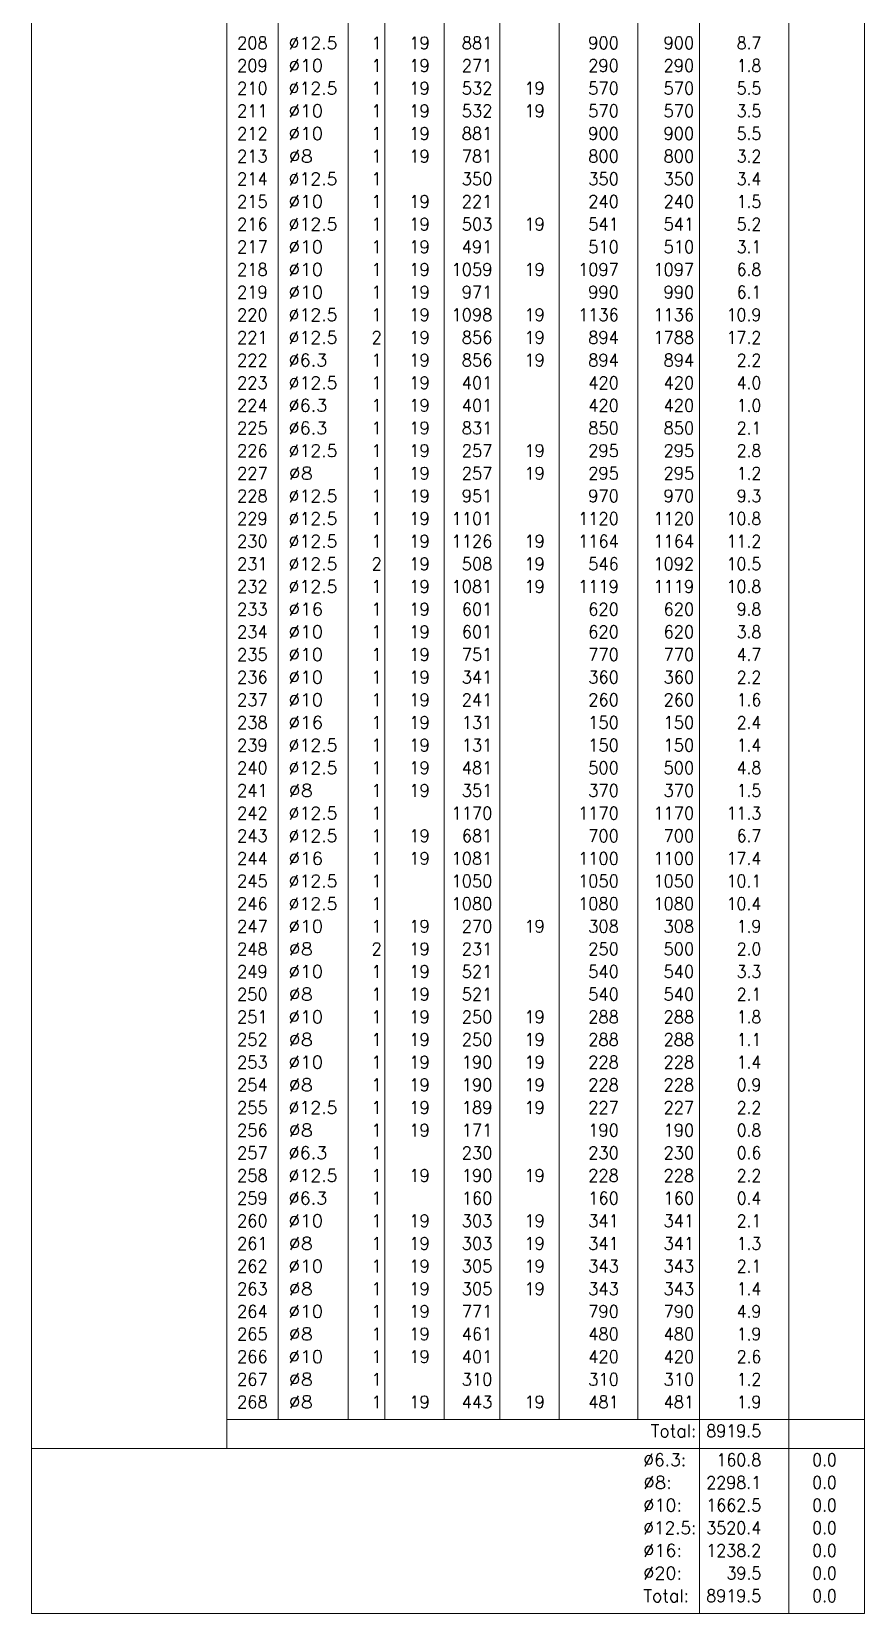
# Model space of a CAD drawing. Header units: millimetres. Extents: x -32 to 332, y -138 to 116.
# Drawn here: x 253.81 to 267.04, y 15.12 to 40.26 of the extents above; entities that cross this region are included whole.
import ezdxf
from ezdxf.enums import TextEntityAlignment as Align

# ---------------------------------------------------------------- set-up
doc = ezdxf.new("R2010")
doc.units = ezdxf.units.MM
doc.layers.add('TABELAS', color=1, linetype='Continuous', lineweight=9)
doc.layers.add('TEXTO_TABELAS', color=1, linetype='Continuous', lineweight=0)
doc.styles.add('CYPETXT_romans', font='romans.shx', dxfattribs={"height": 0.2})

msp = doc.modelspace()

# ---------------------------------------------------------------- linework, layer by layer
at = {"layer": 'TABELAS'}
for p, q in [((253.80849, 17.79484), (253.80849, 114.73484)), ((256.90849, 17.79484), (256.90849, 114.73484)), ((257.72449, 18.20484), (257.72449, 114.73484)), ((258.83649, 18.20484), (258.83649, 114.73484)), ((259.42249, 18.20484), (259.42249, 114.73484)), ((260.36249, 18.20484), (260.36249, 114.73484)), ((261.25049, 18.20484), (261.25049, 114.73484)), ((262.19049, 18.20484), (262.19049, 114.73484)), ((263.44249, 18.20484), (263.44249, 114.73484)), ((264.42249, 17.79484), (264.42249, 114.73484)), ((265.84209, 17.79484), (265.84209, 114.73484)), ((267.04209, 17.79484), (267.04209, 114.73484)), ((256.90849, 18.20484), (267.04209, 18.20484)), ((253.80849, 17.69484), (253.80849, 17.79484)), ((253.80849, 17.74484), (267.04209, 17.74484)), ((253.80849, 17.33484), (253.80849, 17.69484)), ((256.90849, 17.74484), (256.90849, 17.79484)), ((264.42249, 17.69484), (264.42249, 17.79484)), ((264.42249, 17.33484), (264.42249, 17.69484)), ((265.84209, 17.69484), (265.84209, 17.79484)), ((265.84209, 17.33484), (265.84209, 17.69484)), ((267.04209, 17.69484), (267.04209, 17.79484)), ((267.04209, 17.33484), (267.04209, 17.69484)), ((253.80849, 16.97484), (253.80849, 17.33484)), ((264.42249, 16.97484), (264.42249, 17.33484)), ((265.84209, 16.97484), (265.84209, 17.33484)), ((267.04209, 16.97484), (267.04209, 17.33484)), ((253.80849, 16.61484), (253.80849, 16.97484)), ((264.42249, 16.61484), (264.42249, 16.97484)), ((265.84209, 16.61484), (265.84209, 16.97484)), ((267.04209, 16.61484), (267.04209, 16.97484)), ((253.80849, 16.25484), (253.80849, 16.61484)), ((264.42249, 16.25484), (264.42249, 16.61484)), ((265.84209, 16.25484), (265.84209, 16.61484)), ((267.04209, 16.25484), (267.04209, 16.61484)), ((253.80849, 15.89484), (253.80849, 16.25484)), ((264.42249, 15.89484), (264.42249, 16.25484)), ((265.84209, 15.89484), (265.84209, 16.25484)), ((267.04209, 15.89484), (267.04209, 16.25484)), ((253.80849, 15.53484), (253.80849, 15.89484)), ((264.42249, 15.53484), (264.42249, 15.89484)), ((265.84209, 15.53484), (265.84209, 15.89484)), ((267.04209, 15.53484), (267.04209, 15.89484)), ((253.80849, 15.12484), (253.80849, 15.53484)), ((264.42249, 15.12484), (264.42249, 15.53484)), ((265.84209, 15.12484), (265.84209, 15.53484)), ((267.04209, 15.12484), (267.04209, 15.53484)), ((253.80849, 15.12484), (267.04209, 15.12484))]:
    msp.add_line(p, q, dxfattribs=at)

# ---------------------------------------------------------------- texts
at = {"layer": 'TEXTO_TABELAS', "style": 'CYPETXT_romans'}
for s, width, p, p2 in [('208', 0.895263, (257.07349, 39.98484), (257.55949, 39.98484)), ('%%c12.5', 0.948663, (257.89199, 39.98484), (258.66899, 39.98484)), ('1', 1.546364, (259.21049, 39.98484), (259.37249, 39.98484)), ('19', 0.945, (259.81149, 39.98484), (260.13549, 39.98484)), ('881', 1.000588, (260.64449, 39.98484), (261.13049, 39.98484)), ('900', 0.895263, (262.65449, 39.98484), (263.14049, 39.98484)), ('900', 0.895263, (263.85149, 39.98484), (264.33749, 39.98484)), ('8.7', 0.871277, (265.01409, 39.98484), (265.40409, 39.98484)), ('209', 0.91125, (257.07349, 39.62484), (257.55949, 39.62484)), ('%%c10', 1.029375, (257.89199, 39.62484), (258.44099, 39.62484)), ('1', 1.546364, (259.21049, 39.62484), (259.37249, 39.62484)), ('19', 0.945, (259.81149, 39.62484), (260.13549, 39.62484)), ('271', 1.000588, (260.64449, 39.62484), (261.13049, 39.62484)), ('290', 0.895263, (262.65449, 39.62484), (263.14049, 39.62484)), ('290', 0.895263, (263.85149, 39.62484), (264.33749, 39.62484)), ('1.8', 0.871277, (265.01409, 39.62484), (265.40409, 39.62484)), ('210', 0.895263, (257.07349, 39.26484), (257.55949, 39.26484)), ('%%c12.5', 0.948663, (257.89199, 39.26484), (258.66899, 39.26484)), ('1', 1.546364, (259.21049, 39.26484), (259.37249, 39.26484)), ('19', 0.945, (259.81149, 39.26484), (260.13549, 39.26484)), ('532', 0.895263, (260.64449, 39.26484), (261.13049, 39.26484)), ('19', 0.945, (261.63949, 39.26484), (261.96349, 39.26484)), ('570', 0.895263, (262.65449, 39.26484), (263.14049, 39.26484)), ('570', 0.895263, (263.85149, 39.26484), (264.33749, 39.26484)), ('5.5', 0.871277, (265.01409, 39.26484), (265.40409, 39.26484)), ('211', 1.000588, (257.07349, 38.90484), (257.55949, 38.90484)), ('%%c10', 1.029375, (257.89199, 38.90484), (258.44099, 38.90484)), ('1', 1.546364, (259.21049, 38.90484), (259.37249, 38.90484)), ('19', 0.945, (259.81149, 38.90484), (260.13549, 38.90484)), ('532', 0.895263, (260.64449, 38.90484), (261.13049, 38.90484)), ('19', 0.945, (261.63949, 38.90484), (261.96349, 38.90484)), ('570', 0.895263, (262.65449, 38.90484), (263.14049, 38.90484)), ('570', 0.895263, (263.85149, 38.90484), (264.33749, 38.90484)), ('3.5', 0.871277, (265.01409, 38.90484), (265.40409, 38.90484)), ('212', 0.895263, (257.07349, 38.54484), (257.55949, 38.54484)), ('%%c10', 1.029375, (257.89199, 38.54484), (258.44099, 38.54484)), ('1', 1.546364, (259.21049, 38.54484), (259.37249, 38.54484)), ('19', 0.945, (259.81149, 38.54484), (260.13549, 38.54484)), ('881', 1.000588, (260.64449, 38.54484), (261.13049, 38.54484)), ('900', 0.895263, (262.65449, 38.54484), (263.14049, 38.54484)), ('900', 0.895263, (263.85149, 38.54484), (264.33749, 38.54484)), ('5.5', 0.871277, (265.01409, 38.54484), (265.40409, 38.54484)), ('213', 0.895263, (257.07349, 38.18484), (257.55949, 38.18484)), ('%%c8', 1.12875, (257.89199, 38.18484), (258.27899, 38.18484)), ('1', 1.546364, (259.21049, 38.18484), (259.37249, 38.18484)), ('19', 0.945, (259.81149, 38.18484), (260.13549, 38.18484)), ('781', 1.000588, (260.64449, 38.18484), (261.13049, 38.18484)), ('800', 0.895263, (262.65449, 38.18484), (263.14049, 38.18484)), ('800', 0.895263, (263.85149, 38.18484), (264.33749, 38.18484)), ('3.2', 0.871277, (265.01409, 38.18484), (265.40409, 38.18484)), ('214', 0.879828, (257.07349, 37.82484), (257.55949, 37.82484)), ('%%c12.5', 0.948663, (257.89199, 37.82484), (258.66899, 37.82484)), ('1', 1.546364, (259.21049, 37.82484), (259.37249, 37.82484)), ('350', 0.895263, (260.64449, 37.82484), (261.13049, 37.82484)), ('350', 0.895263, (262.65449, 37.82484), (263.14049, 37.82484)), ('350', 0.895263, (263.85149, 37.82484), (264.33749, 37.82484)), ('3.4', 0.853125, (265.01409, 37.82484), (265.40409, 37.82484)), ('215', 0.895263, (257.07349, 37.46484), (257.55949, 37.46484)), ('%%c10', 1.029375, (257.89199, 37.46484), (258.44099, 37.46484)), ('1', 1.546364, (259.21049, 37.46484), (259.37249, 37.46484)), ('19', 0.945, (259.81149, 37.46484), (260.13549, 37.46484)), ('221', 1.000588, (260.64449, 37.46484), (261.13049, 37.46484)), ('240', 0.895263, (262.65449, 37.46484), (263.14049, 37.46484)), ('240', 0.895263, (263.85149, 37.46484), (264.33749, 37.46484)), ('1.5', 0.871277, (265.01409, 37.46484), (265.40409, 37.46484)), ('216', 0.895263, (257.07349, 37.10484), (257.55949, 37.10484)), ('%%c12.5', 0.948663, (257.89199, 37.10484), (258.66899, 37.10484)), ('1', 1.546364, (259.21049, 37.10484), (259.37249, 37.10484)), ('19', 0.945, (259.81149, 37.10484), (260.13549, 37.10484)), ('503', 0.895263, (260.64449, 37.10484), (261.13049, 37.10484)), ('19', 0.945, (261.63949, 37.10484), (261.96349, 37.10484)), ('541', 1.000588, (262.65449, 37.10484), (263.14049, 37.10484)), ('541', 1.000588, (263.85149, 37.10484), (264.33749, 37.10484)), ('5.2', 0.871277, (265.01409, 37.10484), (265.40409, 37.10484)), ('217', 0.895263, (257.07349, 36.74484), (257.55949, 36.74484)), ('%%c10', 1.029375, (257.89199, 36.74484), (258.44099, 36.74484)), ('1', 1.546364, (259.21049, 36.74484), (259.37249, 36.74484)), ('19', 0.945, (259.81149, 36.74484), (260.13549, 36.74484)), ('491', 1.000588, (260.64449, 36.74484), (261.13049, 36.74484)), ('510', 0.895263, (262.65449, 36.74484), (263.14049, 36.74484)), ('510', 0.895263, (263.85149, 36.74484), (264.33749, 36.74484)), ('3.1', 0.99878, (265.01409, 36.74484), (265.40409, 36.74484)), ('218', 0.895263, (257.07349, 36.38484), (257.55949, 36.38484)), ('%%c10', 1.029375, (257.89199, 36.38484), (258.44099, 36.38484)), ('1', 1.546364, (259.21049, 36.38484), (259.37249, 36.38484)), ('19', 0.945, (259.81149, 36.38484), (260.13549, 36.38484)), ('1059', 0.895263, (260.48249, 36.38484), (261.13049, 36.38484)), ('19', 0.945, (261.63949, 36.38484), (261.96349, 36.38484)), ('1097', 0.883636, (262.49249, 36.38484), (263.14049, 36.38484)), ('1097', 0.883636, (263.68949, 36.38484), (264.33749, 36.38484)), ('6.8', 0.871277, (265.01409, 36.38484), (265.40409, 36.38484)), ('219', 0.91125, (257.07349, 36.02484), (257.55949, 36.02484)), ('%%c10', 1.029375, (257.89199, 36.02484), (258.44099, 36.02484)), ('1', 1.546364, (259.21049, 36.02484), (259.37249, 36.02484)), ('19', 0.945, (259.81149, 36.02484), (260.13549, 36.02484)), ('971', 1.000588, (260.64449, 36.02484), (261.13049, 36.02484)), ('990', 0.895263, (262.65449, 36.02484), (263.14049, 36.02484)), ('990', 0.895263, (263.85149, 36.02484), (264.33749, 36.02484)), ('6.1', 0.99878, (265.01409, 36.02484), (265.40409, 36.02484)), ('220', 0.895263, (257.07349, 35.66484), (257.55949, 35.66484)), ('%%c12.5', 0.948663, (257.89199, 35.66484), (258.66899, 35.66484)), ('1', 1.546364, (259.21049, 35.66484), (259.37249, 35.66484)), ('19', 0.945, (259.81149, 35.66484), (260.13549, 35.66484)), ('1098', 0.883636, (260.48249, 35.66484), (261.13049, 35.66484)), ('19', 0.945, (261.63949, 35.66484), (261.96349, 35.66484)), ('1136', 0.883636, (262.49249, 35.66484), (263.14049, 35.66484)), ('1136', 0.883636, (263.68949, 35.66484), (264.33749, 35.66484)), ('10.9', 0.878182, (264.85209, 35.66484), (265.40409, 35.66484)), ('221', 1.000588, (257.07349, 35.30484), (257.55949, 35.30484)), ('%%c12.5', 0.948663, (257.89199, 35.30484), (258.66899, 35.30484)), ('2', 1.000588, (259.21049, 35.30484), (259.37249, 35.30484)), ('19', 0.945, (259.81149, 35.30484), (260.13549, 35.30484)), ('856', 0.895263, (260.64449, 35.30484), (261.13049, 35.30484)), ('19', 0.945, (261.63949, 35.30484), (261.96349, 35.30484)), ('894', 0.879828, (262.65449, 35.30484), (263.14049, 35.30484)), ('1788', 0.883636, (263.68949, 35.30484), (264.33749, 35.30484)), ('17.2', 0.865075, (264.85209, 35.30484), (265.40409, 35.30484)), ('222', 0.895263, (257.07349, 34.94484), (257.55949, 34.94484)), ('%%c6.3', 0.978409, (257.89199, 34.94484), (258.50699, 34.94484)), ('1', 1.546364, (259.21049, 34.94484), (259.37249, 34.94484)), ('19', 0.945, (259.81149, 34.94484), (260.13549, 34.94484)), ('856', 0.895263, (260.64449, 34.94484), (261.13049, 34.94484)), ('19', 0.945, (261.63949, 34.94484), (261.96349, 34.94484)), ('894', 0.879828, (262.65449, 34.94484), (263.14049, 34.94484)), ('894', 0.879828, (263.85149, 34.94484), (264.33749, 34.94484)), ('2.2', 0.871277, (265.01409, 34.94484), (265.40409, 34.94484)), ('223', 0.895263, (257.07349, 34.58484), (257.55949, 34.58484)), ('%%c12.5', 0.948663, (257.89199, 34.58484), (258.66899, 34.58484)), ('1', 1.546364, (259.21049, 34.58484), (259.37249, 34.58484)), ('19', 0.945, (259.81149, 34.58484), (260.13549, 34.58484)), ('401', 1.000588, (260.64449, 34.58484), (261.13049, 34.58484)), ('420', 0.895263, (262.65449, 34.58484), (263.14049, 34.58484)), ('420', 0.895263, (263.85149, 34.58484), (264.33749, 34.58484)), ('4.0', 0.871277, (265.01409, 34.58484), (265.40409, 34.58484)), ('224', 0.879828, (257.07349, 34.22484), (257.55949, 34.22484)), ('%%c6.3', 0.978409, (257.89199, 34.22484), (258.50699, 34.22484)), ('1', 1.546364, (259.21049, 34.22484), (259.37249, 34.22484)), ('19', 0.945, (259.81149, 34.22484), (260.13549, 34.22484)), ('401', 1.000588, (260.64449, 34.22484), (261.13049, 34.22484)), ('420', 0.895263, (262.65449, 34.22484), (263.14049, 34.22484)), ('420', 0.895263, (263.85149, 34.22484), (264.33749, 34.22484)), ('1.0', 0.871277, (265.01409, 34.22484), (265.40409, 34.22484)), ('225', 0.895263, (257.07349, 33.86484), (257.55949, 33.86484)), ('%%c6.3', 0.978409, (257.89199, 33.86484), (258.50699, 33.86484)), ('1', 1.546364, (259.21049, 33.86484), (259.37249, 33.86484)), ('19', 0.945, (259.81149, 33.86484), (260.13549, 33.86484)), ('831', 1.000588, (260.64449, 33.86484), (261.13049, 33.86484)), ('850', 0.895263, (262.65449, 33.86484), (263.14049, 33.86484)), ('850', 0.895263, (263.85149, 33.86484), (264.33749, 33.86484)), ('2.1', 0.99878, (265.01409, 33.86484), (265.40409, 33.86484)), ('226', 0.895263, (257.07349, 33.50484), (257.55949, 33.50484)), ('%%c12.5', 0.948663, (257.89199, 33.50484), (258.66899, 33.50484)), ('1', 1.546364, (259.21049, 33.50484), (259.37249, 33.50484)), ('19', 0.945, (259.81149, 33.50484), (260.13549, 33.50484)), ('257', 0.895263, (260.64449, 33.50484), (261.13049, 33.50484)), ('19', 0.945, (261.63949, 33.50484), (261.96349, 33.50484)), ('295', 0.895263, (262.65449, 33.50484), (263.14049, 33.50484)), ('295', 0.895263, (263.85149, 33.50484), (264.33749, 33.50484)), ('2.8', 0.871277, (265.01409, 33.50484), (265.40409, 33.50484)), ('227', 0.895263, (257.07349, 33.14484), (257.55949, 33.14484)), ('%%c8', 1.12875, (257.89199, 33.14484), (258.27899, 33.14484)), ('1', 1.546364, (259.21049, 33.14484), (259.37249, 33.14484)), ('19', 0.945, (259.81149, 33.14484), (260.13549, 33.14484)), ('257', 0.895263, (260.64449, 33.14484), (261.13049, 33.14484)), ('19', 0.945, (261.63949, 33.14484), (261.96349, 33.14484)), ('295', 0.895263, (262.65449, 33.14484), (263.14049, 33.14484)), ('295', 0.895263, (263.85149, 33.14484), (264.33749, 33.14484)), ('1.2', 0.871277, (265.01409, 33.14484), (265.40409, 33.14484)), ('228', 0.895263, (257.07349, 32.78484), (257.55949, 32.78484)), ('%%c12.5', 0.948663, (257.89199, 32.78484), (258.66899, 32.78484)), ('1', 1.546364, (259.21049, 32.78484), (259.37249, 32.78484)), ('19', 0.945, (259.81149, 32.78484), (260.13549, 32.78484)), ('951', 1.000588, (260.64449, 32.78484), (261.13049, 32.78484)), ('970', 0.895263, (262.65449, 32.78484), (263.14049, 32.78484)), ('970', 0.895263, (263.85149, 32.78484), (264.33749, 32.78484)), ('9.3', 0.871277, (265.01409, 32.78484), (265.40409, 32.78484)), ('229', 0.91125, (257.07349, 32.42484), (257.55949, 32.42484)), ('%%c12.5', 0.948663, (257.89199, 32.42484), (258.66899, 32.42484)), ('1', 1.546364, (259.21049, 32.42484), (259.37249, 32.42484)), ('19', 0.945, (259.81149, 32.42484), (260.13549, 32.42484)), ('1101', 0.95831, (260.48249, 32.42484), (261.13049, 32.42484)), ('1120', 0.883636, (262.49249, 32.42484), (263.14049, 32.42484)), ('1120', 0.883636, (263.68949, 32.42484), (264.33749, 32.42484)), ('10.8', 0.865075, (264.85209, 32.42484), (265.40409, 32.42484)), ('230', 0.895263, (257.07349, 32.06484), (257.55949, 32.06484)), ('%%c12.5', 0.948663, (257.89199, 32.06484), (258.66899, 32.06484)), ('1', 1.546364, (259.21049, 32.06484), (259.37249, 32.06484)), ('19', 0.945, (259.81149, 32.06484), (260.13549, 32.06484)), ('1126', 0.883636, (260.48249, 32.06484), (261.13049, 32.06484)), ('19', 0.945, (261.63949, 32.06484), (261.96349, 32.06484)), ('1164', 0.872308, (262.49249, 32.06484), (263.14049, 32.06484)), ('1164', 0.872308, (263.68949, 32.06484), (264.33749, 32.06484)), ('11.2', 0.865075, (264.85209, 32.06484), (265.40409, 32.06484)), ('231', 1.000588, (257.07349, 31.70484), (257.55949, 31.70484)), ('%%c12.5', 0.948663, (257.89199, 31.70484), (258.66899, 31.70484)), ('2', 1.000588, (259.21049, 31.70484), (259.37249, 31.70484)), ('19', 0.945, (259.81149, 31.70484), (260.13549, 31.70484)), ('508', 0.895263, (260.64449, 31.70484), (261.13049, 31.70484)), ('19', 0.945, (261.63949, 31.70484), (261.96349, 31.70484)), ('546', 0.895263, (262.65449, 31.70484), (263.14049, 31.70484)), ('1092', 0.883636, (263.68949, 31.70484), (264.33749, 31.70484)), ('10.5', 0.865075, (264.85209, 31.70484), (265.40409, 31.70484)), ('232', 0.895263, (257.07349, 31.34484), (257.55949, 31.34484)), ('%%c12.5', 0.948663, (257.89199, 31.34484), (258.66899, 31.34484)), ('1', 1.546364, (259.21049, 31.34484), (259.37249, 31.34484)), ('19', 0.945, (259.81149, 31.34484), (260.13549, 31.34484)), ('1081', 0.95831, (260.48249, 31.34484), (261.13049, 31.34484)), ('19', 0.945, (261.63949, 31.34484), (261.96349, 31.34484)), ('1119', 0.895263, (262.49249, 31.34484), (263.14049, 31.34484)), ('1119', 0.895263, (263.68949, 31.34484), (264.33749, 31.34484)), ('10.8', 0.865075, (264.85209, 31.34484), (265.40409, 31.34484)), ('233', 0.895263, (257.07349, 30.98484), (257.55949, 30.98484)), ('%%c16', 1.029375, (257.89199, 30.98484), (258.44099, 30.98484)), ('1', 1.546364, (259.21049, 30.98484), (259.37249, 30.98484)), ('19', 0.945, (259.81149, 30.98484), (260.13549, 30.98484)), ('601', 1.000588, (260.64449, 30.98484), (261.13049, 30.98484)), ('620', 0.895263, (262.65449, 30.98484), (263.14049, 30.98484)), ('620', 0.895263, (263.85149, 30.98484), (264.33749, 30.98484)), ('9.8', 0.871277, (265.01409, 30.98484), (265.40409, 30.98484)), ('234', 0.879828, (257.07349, 30.62484), (257.55949, 30.62484)), ('%%c10', 1.029375, (257.89199, 30.62484), (258.44099, 30.62484)), ('1', 1.546364, (259.21049, 30.62484), (259.37249, 30.62484)), ('19', 0.945, (259.81149, 30.62484), (260.13549, 30.62484)), ('601', 1.000588, (260.64449, 30.62484), (261.13049, 30.62484)), ('620', 0.895263, (262.65449, 30.62484), (263.14049, 30.62484)), ('620', 0.895263, (263.85149, 30.62484), (264.33749, 30.62484)), ('3.8', 0.871277, (265.01409, 30.62484), (265.40409, 30.62484)), ('235', 0.895263, (257.07349, 30.26484), (257.55949, 30.26484)), ('%%c10', 1.029375, (257.89199, 30.26484), (258.44099, 30.26484)), ('1', 1.546364, (259.21049, 30.26484), (259.37249, 30.26484)), ('19', 0.945, (259.81149, 30.26484), (260.13549, 30.26484)), ('751', 1.000588, (260.64449, 30.26484), (261.13049, 30.26484)), ('770', 0.895263, (262.65449, 30.26484), (263.14049, 30.26484)), ('770', 0.895263, (263.85149, 30.26484), (264.33749, 30.26484)), ('4.7', 0.871277, (265.01409, 30.26484), (265.40409, 30.26484)), ('236', 0.895263, (257.07349, 29.90484), (257.55949, 29.90484)), ('%%c10', 1.029375, (257.89199, 29.90484), (258.44099, 29.90484)), ('1', 1.546364, (259.21049, 29.90484), (259.37249, 29.90484)), ('19', 0.945, (259.81149, 29.90484), (260.13549, 29.90484)), ('341', 1.000588, (260.64449, 29.90484), (261.13049, 29.90484)), ('360', 0.895263, (262.65449, 29.90484), (263.14049, 29.90484)), ('360', 0.895263, (263.85149, 29.90484), (264.33749, 29.90484)), ('2.2', 0.871277, (265.01409, 29.90484), (265.40409, 29.90484)), ('237', 0.895263, (257.07349, 29.54484), (257.55949, 29.54484)), ('%%c10', 1.029375, (257.89199, 29.54484), (258.44099, 29.54484)), ('1', 1.546364, (259.21049, 29.54484), (259.37249, 29.54484)), ('19', 0.945, (259.81149, 29.54484), (260.13549, 29.54484)), ('241', 1.000588, (260.64449, 29.54484), (261.13049, 29.54484)), ('260', 0.895263, (262.65449, 29.54484), (263.14049, 29.54484)), ('260', 0.895263, (263.85149, 29.54484), (264.33749, 29.54484)), ('1.6', 0.871277, (265.01409, 29.54484), (265.40409, 29.54484)), ('238', 0.895263, (257.07349, 29.18484), (257.55949, 29.18484)), ('%%c16', 1.029375, (257.89199, 29.18484), (258.44099, 29.18484)), ('1', 1.546364, (259.21049, 29.18484), (259.37249, 29.18484)), ('19', 0.945, (259.81149, 29.18484), (260.13549, 29.18484)), ('131', 1.000588, (260.64449, 29.18484), (261.13049, 29.18484)), ('150', 0.895263, (262.65449, 29.18484), (263.14049, 29.18484)), ('150', 0.895263, (263.85149, 29.18484), (264.33749, 29.18484)), ('2.4', 0.853125, (265.01409, 29.18484), (265.40409, 29.18484)), ('239', 0.91125, (257.07349, 28.82484), (257.55949, 28.82484)), ('%%c12.5', 0.948663, (257.89199, 28.82484), (258.66899, 28.82484)), ('1', 1.546364, (259.21049, 28.82484), (259.37249, 28.82484)), ('19', 0.945, (259.81149, 28.82484), (260.13549, 28.82484)), ('131', 1.000588, (260.64449, 28.82484), (261.13049, 28.82484)), ('150', 0.895263, (262.65449, 28.82484), (263.14049, 28.82484)), ('150', 0.895263, (263.85149, 28.82484), (264.33749, 28.82484)), ('1.4', 0.853125, (265.01409, 28.82484), (265.40409, 28.82484)), ('240', 0.895263, (257.07349, 28.46484), (257.55949, 28.46484)), ('%%c12.5', 0.948663, (257.89199, 28.46484), (258.66899, 28.46484)), ('1', 1.546364, (259.21049, 28.46484), (259.37249, 28.46484)), ('19', 0.945, (259.81149, 28.46484), (260.13549, 28.46484)), ('481', 1.000588, (260.64449, 28.46484), (261.13049, 28.46484)), ('500', 0.895263, (262.65449, 28.46484), (263.14049, 28.46484)), ('500', 0.895263, (263.85149, 28.46484), (264.33749, 28.46484)), ('4.8', 0.871277, (265.01409, 28.46484), (265.40409, 28.46484)), ('241', 1.000588, (257.07349, 28.10484), (257.55949, 28.10484)), ('%%c8', 1.12875, (257.89199, 28.10484), (258.27899, 28.10484)), ('1', 1.546364, (259.21049, 28.10484), (259.37249, 28.10484)), ('19', 0.945, (259.81149, 28.10484), (260.13549, 28.10484)), ('351', 1.000588, (260.64449, 28.10484), (261.13049, 28.10484)), ('370', 0.895263, (262.65449, 28.10484), (263.14049, 28.10484)), ('370', 0.895263, (263.85149, 28.10484), (264.33749, 28.10484)), ('1.5', 0.871277, (265.01409, 28.10484), (265.40409, 28.10484)), ('242', 0.895263, (257.07349, 27.74484), (257.55949, 27.74484)), ('%%c12.5', 0.948663, (257.89199, 27.74484), (258.66899, 27.74484)), ('1', 1.546364, (259.21049, 27.74484), (259.37249, 27.74484)), ('1170', 0.883636, (260.48249, 27.74484), (261.13049, 27.74484)), ('1170', 0.883636, (262.49249, 27.74484), (263.14049, 27.74484)), ('1170', 0.883636, (263.68949, 27.74484), (264.33749, 27.74484)), ('11.3', 0.865075, (264.85209, 27.74484), (265.40409, 27.74484)), ('243', 0.895263, (257.07349, 27.38484), (257.55949, 27.38484)), ('%%c12.5', 0.948663, (257.89199, 27.38484), (258.66899, 27.38484)), ('1', 1.546364, (259.21049, 27.38484), (259.37249, 27.38484)), ('19', 0.945, (259.81149, 27.38484), (260.13549, 27.38484)), ('681', 1.000588, (260.64449, 27.38484), (261.13049, 27.38484)), ('700', 0.895263, (262.65449, 27.38484), (263.14049, 27.38484)), ('700', 0.895263, (263.85149, 27.38484), (264.33749, 27.38484)), ('6.7', 0.871277, (265.01409, 27.38484), (265.40409, 27.38484)), ('244', 0.879828, (257.07349, 27.02484), (257.55949, 27.02484)), ('%%c16', 1.029375, (257.89199, 27.02484), (258.44099, 27.02484)), ('1', 1.546364, (259.21049, 27.02484), (259.37249, 27.02484)), ('19', 0.945, (259.81149, 27.02484), (260.13549, 27.02484)), ('1081', 0.95831, (260.48249, 27.02484), (261.13049, 27.02484)), ('1100', 0.883636, (262.49249, 27.02484), (263.14049, 27.02484)), ('1100', 0.883636, (263.68949, 27.02484), (264.33749, 27.02484)), ('17.4', 0.852353, (264.85209, 27.02484), (265.40409, 27.02484)), ('245', 0.895263, (257.07349, 26.66484), (257.55949, 26.66484)), ('%%c12.5', 0.948663, (257.89199, 26.66484), (258.66899, 26.66484)), ('1', 1.546364, (259.21049, 26.66484), (259.37249, 26.66484)), ('1050', 0.883636, (260.48249, 26.66484), (261.13049, 26.66484)), ('1050', 0.883636, (262.49249, 26.66484), (263.14049, 26.66484)), ('1050', 0.883636, (263.68949, 26.66484), (264.33749, 26.66484)), ('10.1', 0.950164, (264.85209, 26.66484), (265.40409, 26.66484)), ('246', 0.895263, (257.07349, 26.30484), (257.55949, 26.30484)), ('%%c12.5', 0.948663, (257.89199, 26.30484), (258.66899, 26.30484)), ('1', 1.546364, (259.21049, 26.30484), (259.37249, 26.30484)), ('1080', 0.883636, (260.48249, 26.30484), (261.13049, 26.30484)), ('1080', 0.883636, (262.49249, 26.30484), (263.14049, 26.30484)), ('1080', 0.883636, (263.68949, 26.30484), (264.33749, 26.30484)), ('10.4', 0.852353, (264.85209, 26.30484), (265.40409, 26.30484)), ('247', 0.895263, (257.07349, 25.94484), (257.55949, 25.94484)), ('%%c10', 1.029375, (257.89199, 25.94484), (258.44099, 25.94484)), ('1', 1.546364, (259.21049, 25.94484), (259.37249, 25.94484)), ('19', 0.945, (259.81149, 25.94484), (260.13549, 25.94484)), ('270', 0.895263, (260.64449, 25.94484), (261.13049, 25.94484)), ('19', 0.945, (261.63949, 25.94484), (261.96349, 25.94484)), ('308', 0.895263, (262.65449, 25.94484), (263.14049, 25.94484)), ('308', 0.895263, (263.85149, 25.94484), (264.33749, 25.94484)), ('1.9', 0.890217, (265.01409, 25.94484), (265.40409, 25.94484)), ('248', 0.895263, (257.07349, 25.58484), (257.55949, 25.58484)), ('%%c8', 1.12875, (257.89199, 25.58484), (258.27899, 25.58484)), ('2', 1.000588, (259.21049, 25.58484), (259.37249, 25.58484)), ('19', 0.945, (259.81149, 25.58484), (260.13549, 25.58484)), ('231', 1.000588, (260.64449, 25.58484), (261.13049, 25.58484)), ('250', 0.895263, (262.65449, 25.58484), (263.14049, 25.58484)), ('500', 0.895263, (263.85149, 25.58484), (264.33749, 25.58484)), ('2.0', 0.871277, (265.01409, 25.58484), (265.40409, 25.58484)), ('249', 0.91125, (257.07349, 25.22484), (257.55949, 25.22484)), ('%%c10', 1.029375, (257.89199, 25.22484), (258.44099, 25.22484)), ('1', 1.546364, (259.21049, 25.22484), (259.37249, 25.22484)), ('19', 0.945, (259.81149, 25.22484), (260.13549, 25.22484)), ('521', 1.000588, (260.64449, 25.22484), (261.13049, 25.22484)), ('540', 0.895263, (262.65449, 25.22484), (263.14049, 25.22484)), ('540', 0.895263, (263.85149, 25.22484), (264.33749, 25.22484)), ('3.3', 0.871277, (265.01409, 25.22484), (265.40409, 25.22484)), ('250', 0.895263, (257.07349, 24.86484), (257.55949, 24.86484)), ('%%c8', 1.12875, (257.89199, 24.86484), (258.27899, 24.86484)), ('1', 1.546364, (259.21049, 24.86484), (259.37249, 24.86484)), ('19', 0.945, (259.81149, 24.86484), (260.13549, 24.86484)), ('521', 1.000588, (260.64449, 24.86484), (261.13049, 24.86484)), ('540', 0.895263, (262.65449, 24.86484), (263.14049, 24.86484)), ('540', 0.895263, (263.85149, 24.86484), (264.33749, 24.86484)), ('2.1', 0.99878, (265.01409, 24.86484), (265.40409, 24.86484)), ('251', 1.000588, (257.07349, 24.50484), (257.55949, 24.50484)), ('%%c10', 1.029375, (257.89199, 24.50484), (258.44099, 24.50484)), ('1', 1.546364, (259.21049, 24.50484), (259.37249, 24.50484)), ('19', 0.945, (259.81149, 24.50484), (260.13549, 24.50484)), ('250', 0.895263, (260.64449, 24.50484), (261.13049, 24.50484)), ('19', 0.945, (261.63949, 24.50484), (261.96349, 24.50484)), ('288', 0.895263, (262.65449, 24.50484), (263.14049, 24.50484)), ('288', 0.895263, (263.85149, 24.50484), (264.33749, 24.50484)), ('1.8', 0.871277, (265.01409, 24.50484), (265.40409, 24.50484)), ('252', 0.895263, (257.07349, 24.14484), (257.55949, 24.14484)), ('%%c8', 1.12875, (257.89199, 24.14484), (258.27899, 24.14484)), ('1', 1.546364, (259.21049, 24.14484), (259.37249, 24.14484)), ('19', 0.945, (259.81149, 24.14484), (260.13549, 24.14484)), ('250', 0.895263, (260.64449, 24.14484), (261.13049, 24.14484)), ('19', 0.945, (261.63949, 24.14484), (261.96349, 24.14484)), ('288', 0.895263, (262.65449, 24.14484), (263.14049, 24.14484)), ('288', 0.895263, (263.85149, 24.14484), (264.33749, 24.14484)), ('1.1', 0.99878, (265.01409, 24.14484), (265.40409, 24.14484)), ('253', 0.895263, (257.07349, 23.78484), (257.55949, 23.78484)), ('%%c10', 1.029375, (257.89199, 23.78484), (258.44099, 23.78484)), ('1', 1.546364, (259.21049, 23.78484), (259.37249, 23.78484)), ('19', 0.945, (259.81149, 23.78484), (260.13549, 23.78484)), ('190', 0.895263, (260.64449, 23.78484), (261.13049, 23.78484)), ('19', 0.945, (261.63949, 23.78484), (261.96349, 23.78484)), ('228', 0.895263, (262.65449, 23.78484), (263.14049, 23.78484)), ('228', 0.895263, (263.85149, 23.78484), (264.33749, 23.78484)), ('1.4', 0.853125, (265.01409, 23.78484), (265.40409, 23.78484)), ('254', 0.879828, (257.07349, 23.42484), (257.55949, 23.42484)), ('%%c8', 1.12875, (257.89199, 23.42484), (258.27899, 23.42484)), ('1', 1.546364, (259.21049, 23.42484), (259.37249, 23.42484)), ('19', 0.945, (259.81149, 23.42484), (260.13549, 23.42484)), ('190', 0.895263, (260.64449, 23.42484), (261.13049, 23.42484)), ('19', 0.945, (261.63949, 23.42484), (261.96349, 23.42484)), ('228', 0.895263, (262.65449, 23.42484), (263.14049, 23.42484)), ('228', 0.895263, (263.85149, 23.42484), (264.33749, 23.42484)), ('0.9', 0.890217, (265.01409, 23.42484), (265.40409, 23.42484)), ('255', 0.895263, (257.07349, 23.06484), (257.55949, 23.06484)), ('%%c12.5', 0.948663, (257.89199, 23.06484), (258.66899, 23.06484)), ('1', 1.546364, (259.21049, 23.06484), (259.37249, 23.06484)), ('19', 0.945, (259.81149, 23.06484), (260.13549, 23.06484)), ('189', 0.91125, (260.64449, 23.06484), (261.13049, 23.06484)), ('19', 0.945, (261.63949, 23.06484), (261.96349, 23.06484)), ('227', 0.895263, (262.65449, 23.06484), (263.14049, 23.06484)), ('227', 0.895263, (263.85149, 23.06484), (264.33749, 23.06484)), ('2.2', 0.871277, (265.01409, 23.06484), (265.40409, 23.06484)), ('256', 0.895263, (257.07349, 22.70484), (257.55949, 22.70484)), ('%%c8', 1.12875, (257.89199, 22.70484), (258.27899, 22.70484)), ('1', 1.546364, (259.21049, 22.70484), (259.37249, 22.70484)), ('19', 0.945, (259.81149, 22.70484), (260.13549, 22.70484)), ('171', 1.000588, (260.64449, 22.70484), (261.13049, 22.70484)), ('190', 0.895263, (262.65449, 22.70484), (263.14049, 22.70484)), ('190', 0.895263, (263.85149, 22.70484), (264.33749, 22.70484)), ('0.8', 0.871277, (265.01409, 22.70484), (265.40409, 22.70484)), ('257', 0.895263, (257.07349, 22.34484), (257.55949, 22.34484)), ('%%c6.3', 0.978409, (257.89199, 22.34484), (258.50699, 22.34484)), ('1', 1.546364, (259.21049, 22.34484), (259.37249, 22.34484)), ('230', 0.895263, (260.64449, 22.34484), (261.13049, 22.34484)), ('230', 0.895263, (262.65449, 22.34484), (263.14049, 22.34484)), ('230', 0.895263, (263.85149, 22.34484), (264.33749, 22.34484)), ('0.6', 0.871277, (265.01409, 22.34484), (265.40409, 22.34484)), ('258', 0.895263, (257.07349, 21.98484), (257.55949, 21.98484)), ('%%c12.5', 0.948663, (257.89199, 21.98484), (258.66899, 21.98484)), ('1', 1.546364, (259.21049, 21.98484), (259.37249, 21.98484)), ('19', 0.945, (259.81149, 21.98484), (260.13549, 21.98484)), ('190', 0.895263, (260.64449, 21.98484), (261.13049, 21.98484)), ('19', 0.945, (261.63949, 21.98484), (261.96349, 21.98484)), ('228', 0.895263, (262.65449, 21.98484), (263.14049, 21.98484)), ('228', 0.895263, (263.85149, 21.98484), (264.33749, 21.98484)), ('2.2', 0.871277, (265.01409, 21.98484), (265.40409, 21.98484)), ('259', 0.91125, (257.07349, 21.62484), (257.55949, 21.62484)), ('%%c6.3', 0.978409, (257.89199, 21.62484), (258.50699, 21.62484)), ('1', 1.546364, (259.21049, 21.62484), (259.37249, 21.62484)), ('160', 0.895263, (260.64449, 21.62484), (261.13049, 21.62484)), ('160', 0.895263, (262.65449, 21.62484), (263.14049, 21.62484)), ('160', 0.895263, (263.85149, 21.62484), (264.33749, 21.62484)), ('0.4', 0.853125, (265.01409, 21.62484), (265.40409, 21.62484)), ('260', 0.895263, (257.07349, 21.26484), (257.55949, 21.26484)), ('%%c10', 1.029375, (257.89199, 21.26484), (258.44099, 21.26484)), ('1', 1.546364, (259.21049, 21.26484), (259.37249, 21.26484)), ('19', 0.945, (259.81149, 21.26484), (260.13549, 21.26484)), ('303', 0.895263, (260.64449, 21.26484), (261.13049, 21.26484)), ('19', 0.945, (261.63949, 21.26484), (261.96349, 21.26484)), ('341', 1.000588, (262.65449, 21.26484), (263.14049, 21.26484)), ('341', 1.000588, (263.85149, 21.26484), (264.33749, 21.26484)), ('2.1', 0.99878, (265.01409, 21.26484), (265.40409, 21.26484)), ('261', 1.000588, (257.07349, 20.90484), (257.55949, 20.90484)), ('%%c8', 1.12875, (257.89199, 20.90484), (258.27899, 20.90484)), ('1', 1.546364, (259.21049, 20.90484), (259.37249, 20.90484)), ('19', 0.945, (259.81149, 20.90484), (260.13549, 20.90484)), ('303', 0.895263, (260.64449, 20.90484), (261.13049, 20.90484)), ('19', 0.945, (261.63949, 20.90484), (261.96349, 20.90484)), ('341', 1.000588, (262.65449, 20.90484), (263.14049, 20.90484)), ('341', 1.000588, (263.85149, 20.90484), (264.33749, 20.90484)), ('1.3', 0.871277, (265.01409, 20.90484), (265.40409, 20.90484)), ('262', 0.895263, (257.07349, 20.54484), (257.55949, 20.54484)), ('%%c10', 1.029375, (257.89199, 20.54484), (258.44099, 20.54484)), ('1', 1.546364, (259.21049, 20.54484), (259.37249, 20.54484)), ('19', 0.945, (259.81149, 20.54484), (260.13549, 20.54484)), ('305', 0.895263, (260.64449, 20.54484), (261.13049, 20.54484)), ('19', 0.945, (261.63949, 20.54484), (261.96349, 20.54484)), ('343', 0.895263, (262.65449, 20.54484), (263.14049, 20.54484)), ('343', 0.895263, (263.85149, 20.54484), (264.33749, 20.54484)), ('2.1', 0.99878, (265.01409, 20.54484), (265.40409, 20.54484)), ('263', 0.895263, (257.07349, 20.18484), (257.55949, 20.18484)), ('%%c8', 1.12875, (257.89199, 20.18484), (258.27899, 20.18484)), ('1', 1.546364, (259.21049, 20.18484), (259.37249, 20.18484)), ('19', 0.945, (259.81149, 20.18484), (260.13549, 20.18484)), ('305', 0.895263, (260.64449, 20.18484), (261.13049, 20.18484)), ('19', 0.945, (261.63949, 20.18484), (261.96349, 20.18484)), ('343', 0.895263, (262.65449, 20.18484), (263.14049, 20.18484)), ('343', 0.895263, (263.85149, 20.18484), (264.33749, 20.18484)), ('1.4', 0.853125, (265.01409, 20.18484), (265.40409, 20.18484)), ('264', 0.879828, (257.07349, 19.82484), (257.55949, 19.82484)), ('%%c10', 1.029375, (257.89199, 19.82484), (258.44099, 19.82484)), ('1', 1.546364, (259.21049, 19.82484), (259.37249, 19.82484)), ('19', 0.945, (259.81149, 19.82484), (260.13549, 19.82484)), ('771', 1.000588, (260.64449, 19.82484), (261.13049, 19.82484)), ('790', 0.895263, (262.65449, 19.82484), (263.14049, 19.82484)), ('790', 0.895263, (263.85149, 19.82484), (264.33749, 19.82484)), ('4.9', 0.890217, (265.01409, 19.82484), (265.40409, 19.82484)), ('265', 0.895263, (257.07349, 19.46484), (257.55949, 19.46484)), ('%%c8', 1.12875, (257.89199, 19.46484), (258.27899, 19.46484)), ('1', 1.546364, (259.21049, 19.46484), (259.37249, 19.46484)), ('19', 0.945, (259.81149, 19.46484), (260.13549, 19.46484)), ('461', 1.000588, (260.64449, 19.46484), (261.13049, 19.46484)), ('480', 0.895263, (262.65449, 19.46484), (263.14049, 19.46484)), ('480', 0.895263, (263.85149, 19.46484), (264.33749, 19.46484)), ('1.9', 0.890217, (265.01409, 19.46484), (265.40409, 19.46484)), ('266', 0.895263, (257.07349, 19.10484), (257.55949, 19.10484)), ('%%c10', 1.029375, (257.89199, 19.10484), (258.44099, 19.10484)), ('1', 1.546364, (259.21049, 19.10484), (259.37249, 19.10484)), ('19', 0.945, (259.81149, 19.10484), (260.13549, 19.10484)), ('401', 1.000588, (260.64449, 19.10484), (261.13049, 19.10484)), ('420', 0.895263, (262.65449, 19.10484), (263.14049, 19.10484)), ('420', 0.895263, (263.85149, 19.10484), (264.33749, 19.10484)), ('2.6', 0.871277, (265.01409, 19.10484), (265.40409, 19.10484)), ('267', 0.895263, (257.07349, 18.74484), (257.55949, 18.74484)), ('%%c8', 1.12875, (257.89199, 18.74484), (258.27899, 18.74484)), ('1', 1.546364, (259.21049, 18.74484), (259.37249, 18.74484)), ('310', 0.895263, (260.64449, 18.74484), (261.13049, 18.74484)), ('310', 0.895263, (262.65449, 18.74484), (263.14049, 18.74484)), ('310', 0.895263, (263.85149, 18.74484), (264.33749, 18.74484)), ('1.2', 0.871277, (265.01409, 18.74484), (265.40409, 18.74484)), ('268', 0.895263, (257.07349, 18.38484), (257.55949, 18.38484)), ('%%c8', 1.12875, (257.89199, 18.38484), (258.27899, 18.38484)), ('1', 1.546364, (259.21049, 18.38484), (259.37249, 18.38484)), ('19', 0.945, (259.81149, 18.38484), (260.13549, 18.38484)), ('443', 0.895263, (260.64449, 18.38484), (261.13049, 18.38484)), ('19', 0.945, (261.63949, 18.38484), (261.96349, 18.38484)), ('481', 1.000588, (262.65449, 18.38484), (263.14049, 18.38484)), ('481', 1.000588, (263.85149, 18.38484), (264.33749, 18.38484)), ('1.9', 0.890217, (265.01409, 18.38484), (265.40409, 18.38484)), ('Total:', 0.952875, (263.64649, 17.92484), (264.37249, 17.92484)), ('8919.5', 0.859626, (264.52809, 17.92484), (265.40409, 17.92484)), ('%%c6.3:', 0.9534, (263.52949, 17.46484), (264.21049, 17.46484)), ('160.8', 0.861724, (264.69009, 17.46484), (265.40409, 17.46484)), ('0.0', 0.871277, (266.21409, 17.46484), (266.60409, 17.46484)), ('%%c8:', 1.057, (263.52949, 17.10484), (263.98249, 17.10484)), ('2298.1', 0.910693, (264.52809, 17.10484), (265.40409, 17.10484)), ('0.0', 0.871277, (266.21409, 17.10484), (266.60409, 17.10484)), ('%%c10:', 0.993462, (263.52949, 16.74484), (264.14449, 16.74484)), ('1662.5', 0.859626, (264.52809, 16.74484), (265.40409, 16.74484)), ('0.0', 0.871277, (266.21409, 16.74484), (266.60409, 16.74484)), ('%%c12.5:', 0.931737, (263.52949, 16.38484), (264.37249, 16.38484)), ('3520.4', 0.851667, (264.52809, 16.38484), (265.40409, 16.38484)), ('0.0', 0.871277, (266.21409, 16.38484), (266.60409, 16.38484)), ('%%c16:', 0.993462, (263.52949, 16.02484), (264.14449, 16.02484)), ('1238.2', 0.859626, (264.52809, 16.02484), (265.40409, 16.02484)), ('0.0', 0.871277, (266.21409, 16.02484), (266.60409, 16.02484)), ('%%c20:', 0.993462, (263.52949, 15.66484), (264.14449, 15.66484)), ('39.5', 0.865075, (264.85209, 15.66484), (265.40409, 15.66484)), ('0.0', 0.871277, (266.21409, 15.66484), (266.60409, 15.66484)), ('Total:', 0.952875, (263.52949, 15.30484), (264.25549, 15.30484)), ('8919.5', 0.859626, (264.52809, 15.30484), (265.40409, 15.30484)), ('0.0', 0.871277, (266.21409, 15.30484), (266.60409, 15.30484))]:
    msp.add_text(s, height=0.2, dxfattribs=dict(at, width=width)).set_placement(p, p2, align=Align.FIT)

doc.saveas('drawing.dxf')
